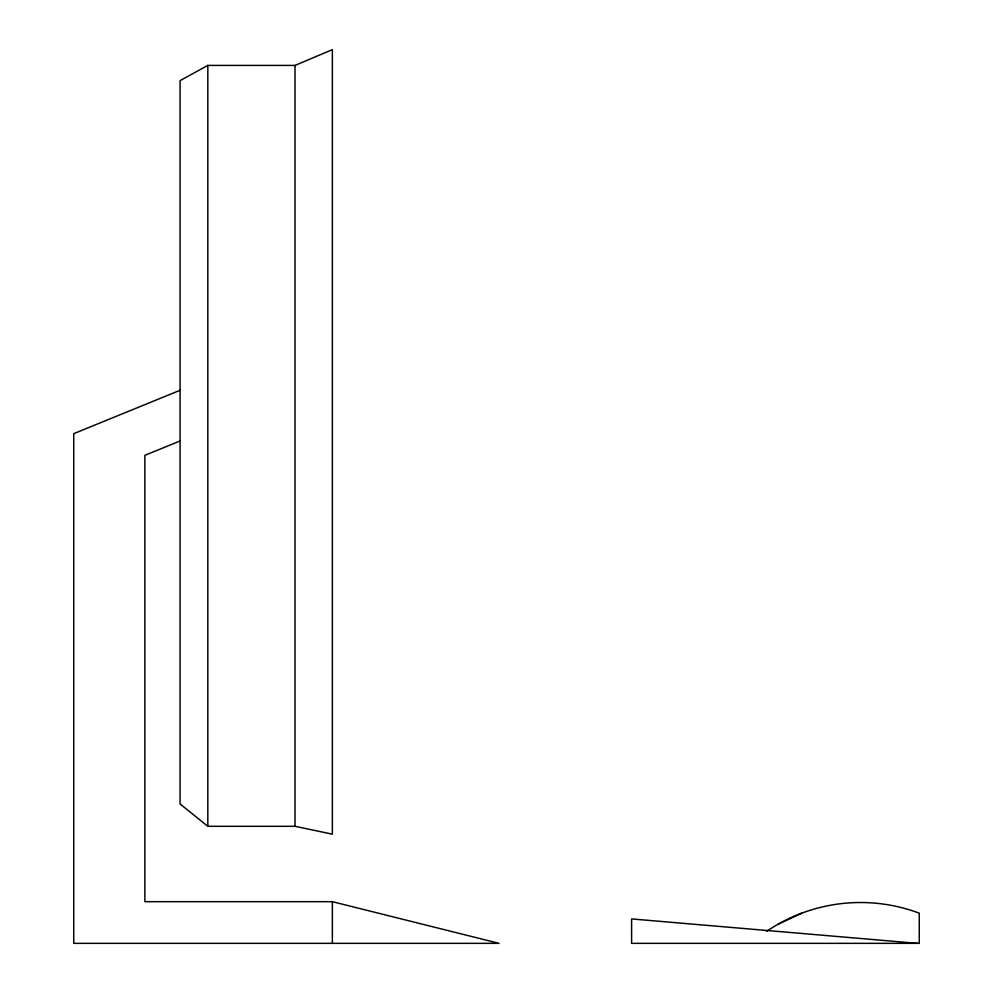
<?xml version="1.0" encoding="UTF-8"?>
<svg xmlns="http://www.w3.org/2000/svg" width="993" height="993" viewBox="0 0 993 993"><rect width="100%" height="100%" fill="white"/><g stroke="black" fill="none" stroke-linecap="round" stroke-linejoin="round"><path stroke-width="1.49" d="M207.822 65.414L180.068 80.632L180.068 803.945L207.822 826.313L295.02 826.313L332.37 834.157L332.37 49.65L295.02 65.414L207.822 65.414L207.822 826.313M778.003 924.284L802.083 913.051M180.068 390.274L73.743 433.668L73.743 943.35L499.045 943.35L332.37 901.681L144.866 901.681L144.866 455.34L180.068 440.966M917.544 943.35L631.61 918.922L631.61 943.35L919.257 943.35L919.257 913.175A167.283 167.283 0 0 0 766.695 931.297M332.37 901.681L332.37 943.35M295.02 65.414L295.02 826.313"/></g></svg>
